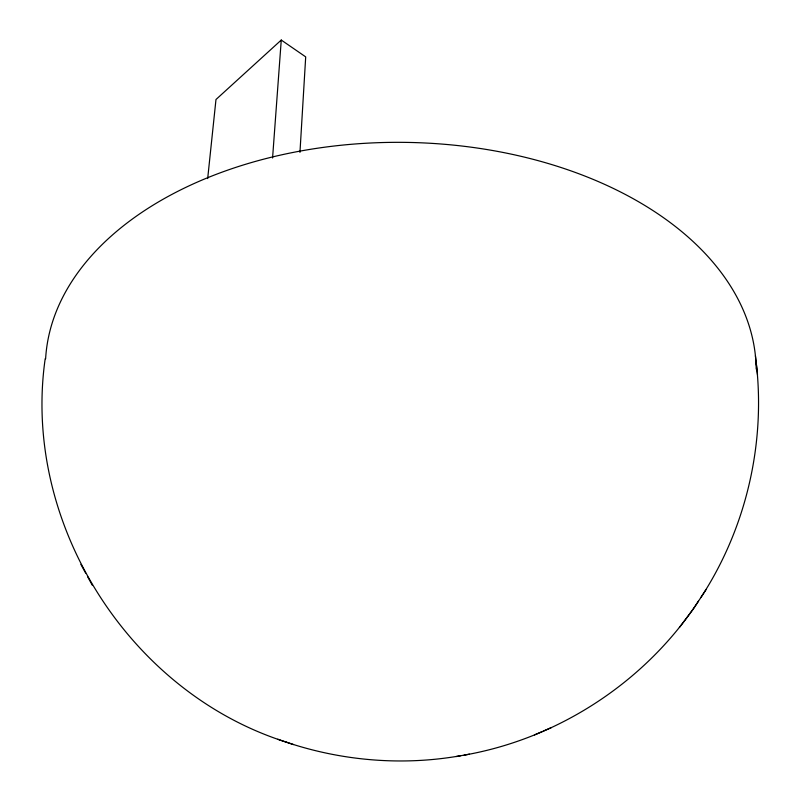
<?xml version="1.0" encoding="UTF-8"?>
<svg xmlns="http://www.w3.org/2000/svg" width="801" height="801" viewBox="0 0 801 801"><rect width="100%" height="100%" fill="white"/><g stroke="black" fill="none" stroke-linecap="round" stroke-linejoin="round"><path stroke-width="1.2" d="M299.954 152.38L305.702 56.881L281.261 40.05L215.98 99.514L207.679 178.573M272.57 157.997L281.261 40.05M45.206 358.658C21.727 522.302 128.37 691.874 285.757 741.946M700.845 597.586C745.711 529.091 765.626 444.695 756.294 363.354M698.472 601.12C645.736 681.581 558.828 738.602 464.069 755.153M706.182 589.416L693.316 609.02L679.398 627.493M534.497 734.918L542.157 731.603M543.218 731.113L551.388 727.578M277.797 739.223C335.979 760.419 399.769 766.557 460.805 755.693M456.069 756.565L469.446 754.172M286.167 742.046L293.546 744.58M80.871 564.365L85.637 573.055M87.639 576.74L92.255 585.161M755.423 355.754L757.506 374.668M45.617 358.808A355.424 226.613 0.5 0 1 405.957 142.388A355.424 226.613 0.5 0 1 756.194 369.071"/></g></svg>
